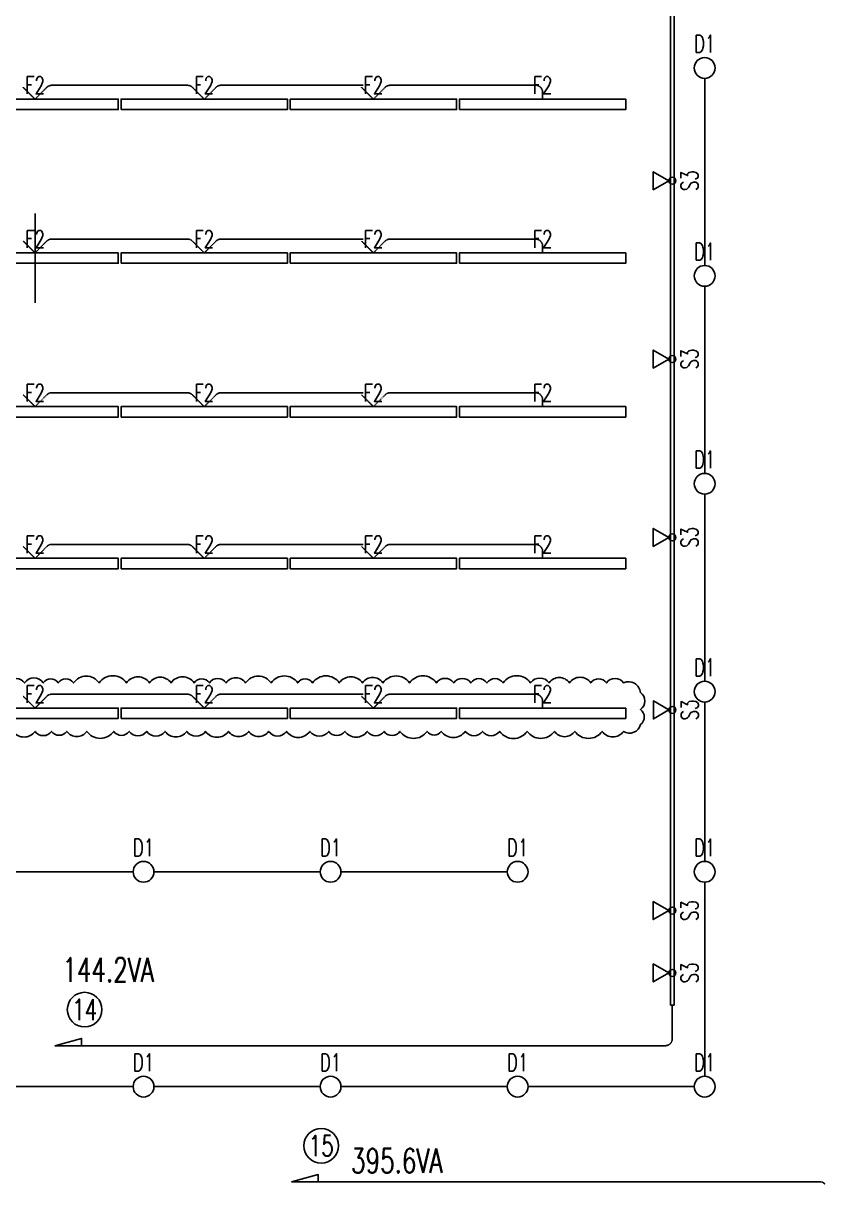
# Model space of a CAD drawing. Header units: millimetres. Extents: x 3999 to 176614, y 1464 to 57550.
# Drawn here: x 145567 to 157138, y 18749 to 35497 of the extents above; entities that cross this region are included whole.
import ezdxf
from ezdxf.enums import TextEntityAlignment as Align

# ---------------------------------------------------------------- set-up
doc = ezdxf.new("R2010")
doc.units = ezdxf.units.MM
doc.header["$LTSCALE"] = 0.2
doc.set_wipeout_variables(frame=1)
doc.linetypes.add('CENTER', pattern=[50.8, 31.75, -6.35, 6.35, -6.35])
for name, color, linetype in [('1_シンボル', 2, 'Continuous'), ('1_回路番号', 4, 'Continuous'), ('1_配線_1', 1, 'Continuous'), ('1_配線_4', 1, 'CENTER')]:
    doc.layers.add(name, color=color, linetype=linetype)
doc.layers.add('1_追加変更', color=10, linetype='Continuous', plot=False)
doc.layers.add('kakure', color=170, linetype='Continuous', plot=False)
doc.styles.get("Standard").update_dxf_attribs({"font": 'simplex.shx', "width": 0.8, "bigfont": 'extfont2.shx'})

# ---------------------------------------------------------------- blocks, each defined once
blk = doc.blocks.new('L-DL')
at = {"color": 0, "linetype": 'ByBlock'}
blk.add_circle((0, 0), 150, dxfattribs=at)
blk = doc.blocks.new('D1')
at = {"layer": '1_シンボル', "linetype": 'Continuous', "lineweight": -3, "transparency": 33554687}
blk.add_blockref('L-DL', (0, 0), dxfattribs=at)
at = {"layer": 'kakure', "width": 0.7}
blk.add_text('D1', height=250, dxfattribs=at).set_placement((0, 350), align=Align.MIDDLE)
blk = doc.blocks.new('L-40WX1B')
at = {"color": 0, "linetype": 'ByBlock'}
blk.add_lwpolyline([(-600, -75), (600, -75), (600, 75), (-600, 75)], close=True, dxfattribs=at)
blk = doc.blocks.new('F2')
at = {"layer": '1_シンボル', "lineweight": -3, "xscale": 2}
blk.add_blockref('L-40WX1B', (0, 0), dxfattribs=at)
at = {"layer": 'kakure', "width": 0.7}
blk.add_text('F2', height=250, dxfattribs=at).set_placement((0, 275), align=Align.MIDDLE)
blk = doc.blocks.new('L-ｽﾎﾟｯﾄﾗｲﾄ')
at = {"color": 0, "linetype": 'ByBlock'}
blk.add_lwpolyline([(100, 0), (325, -130), (325, 130)], close=True, dxfattribs=at)
blk.add_circle((50, 0), 50, dxfattribs=at)
blk = doc.blocks.new('S3')
at = {"layer": '1_シンボル', "lineweight": -3, "rotation": 90}
blk.add_blockref('L-ｽﾎﾟｯﾄﾗｲﾄ', (0, -50), dxfattribs=at)
at = {"layer": 'kakure', "width": 0.7}
blk.add_text('S3', height=250, dxfattribs=at).set_placement((0, -250), align=Align.MIDDLE)

msp = doc.modelspace()

# ---------------------------------------------------------------- linework, layer by layer
at = {"layer": '1_シンボル', "color": 7}
msp.add_lwpolyline([(154912, 36328), (154962, 36328), (154962, 21328), (154912, 21328)], close=True, dxfattribs=at)
at = {"layer": '1_追加変更'}
msp.add_line((145738, 31462), (145738, 32753), dxfattribs=at)
msp.add_lwpolyline([(145421, 25278, 0.520567), (145738, 25278, 0.520567), (145976, 25278, 0.520567), (146196, 25278, 0.520567), (146485, 25278, 0.520567), (146873, 25278, 0.520567), (147097, 25278, 0.520567), (147350, 25278, 0.520567), (147614, 25278, 0.520567), (147927, 25278, 0.520567), (148199, 25278, 0.520567), (148529, 25278, 0.520567), (148822, 25278, 0.520567), (149110, 25278, 0.520567), (149368, 25278, 0.520567), (149706, 25278, 0.520567), (149977, 25278, 0.520567), (150210, 25278, 0.520567), (150534, 25278, 0.520567), (150776, 25278, 0.520567), (151006, 25278, 0.520567), (151397, 25278, 0.520567), (151602, 25278, 0.520567), (151949, 25278, 0.520567), (152196, 25278, 0.520567), (152445, 25278, 0.520567), (152841, 25278, 0.520567), (153234, 25278, 0.520567), (153530, 25278, 0.520567), (153924, 25278, 0.520567), (154233, 25278, 0.520567), (154477, 25377, 0.520567), (154477, 25591, 0.520567), (154477, 25838, 0.520567), (154234, 25978, 0.520567), (153987, 25978, 0.520567), (153760, 25978, 0.520567), (153452, 25978, 0.520567), (153158, 25978, 0.520567), (152891, 25978, 0.520567), (152494, 25978, 0.520567), (152260, 25978, 0.520567), (152028, 25978, 0.520567), (151781, 25978, 0.520567), (151532, 25978, 0.520567), (151144, 25978, 0.520567), (150759, 25978, 0.520567), (150464, 25978, 0.520567), (150130, 25978, 0.520567), (149744, 25978, 0.520567), (149529, 25978, 0.520567), (149146, 25978, 0.520567), (148778, 25978, 0.520567), (148495, 25978, 0.520567), (148254, 25978, 0.520567), (148034, 25978, 0.520567), (147701, 25978, 0.520567), (147390, 25978, 0.520567), (147059, 25978, 0.520567), (146663, 25978, 0.520567), (146293, 25978, 0.520567), (146073, 25978, 0.520567), (145856, 25978, 0.520567), (145587, 25978, 0.520567), (145354, 25978, 0.520567)], format="xyb", dxfattribs=at)
at = {"layer": '1_配線_1'}
for points in [[(146024, 20742), (146410, 20846), (146410, 20742)], [(149439, 18778), (149825, 18882), (149825, 18778)]]:
    msp.add_lwpolyline(points, dxfattribs=at)
at = {"layer": '1_配線_4'}
for p, q in [((155404, 34701), (155404, 32001)), ((145738, 34401), (145567, 34572)), ((145738, 34401), (145909, 34572)), ((147938, 34601), (145979, 34601)), ((148180, 34401), (148009, 34572)), ((148180, 34401), (148351, 34572)), ((150474, 34601), (148421, 34601)), ((150622, 34401), (150451, 34572)), ((150622, 34401), (150793, 34572)), ((152964, 34601), (150863, 34601)), ((153064, 34401), (153064, 34501)), ((145738, 32182), (145567, 32353)), ((145738, 32182), (145909, 32353)), ((147938, 32382), (145979, 32382)), ((148180, 32182), (148009, 32353)), ((148180, 32182), (148351, 32353)), ((150474, 32382), (148421, 32382)), ((150622, 32182), (150451, 32353)), ((150622, 32182), (150793, 32353)), ((152964, 32382), (150863, 32382)), ((153064, 32182), (153064, 32282)), ((155404, 31701), (155404, 29001)), ((147938, 30164), (145979, 30164)), ((150474, 30164), (148421, 30164)), ((152964, 30164), (150863, 30164)), ((145738, 29964), (145567, 30135)), ((145738, 29964), (145909, 30135)), ((148180, 29964), (148009, 30135)), ((148180, 29964), (148351, 30135)), ((150622, 29964), (150451, 30135)), ((150622, 29964), (150793, 30135)), ((153064, 29964), (153064, 30064)), ((155404, 28701), (155404, 26001)), ((147938, 27975), (145979, 27975)), ((150474, 27975), (148421, 27975)), ((152964, 27975), (150863, 27975)), ((145738, 27775), (145567, 27946)), ((145738, 27775), (145909, 27946)), ((148180, 27775), (148009, 27946)), ((148180, 27775), (148351, 27946)), ((150622, 27775), (150451, 27946)), ((150622, 27775), (150793, 27946)), ((153064, 27775), (153064, 27875)), ((147938, 25814), (145979, 25814)), ((150474, 25814), (148421, 25814)), ((152964, 25814), (150863, 25814)), ((145738, 25614), (145567, 25784)), ((145738, 25614), (145909, 25784)), ((148180, 25614), (148009, 25784)), ((148180, 25614), (148351, 25784)), ((150622, 25614), (150451, 25784)), ((150622, 25614), (150793, 25784)), ((153064, 25614), (153064, 25714)), ((155404, 25701), (155404, 23401)), ((144754, 23251), (147154, 23251)), ((147454, 23251), (149854, 23251)), ((150154, 23251), (152554, 23251)), ((155404, 23101), (155404, 20301)), ((154937, 21328), (154937, 20842)), ((146024, 20742), (154837, 20742)), ((147154, 20151), (144754, 20151)), ((149854, 20151), (147454, 20151)), ((152554, 20151), (150154, 20151)), ((155254, 20151), (152854, 20151)), ((157067, 18778), (149439, 18778))]:
    msp.add_line(p, q, dxfattribs=at)
for centre, start, end in [((145979, 34501), 90, 135), ((147938, 34501), 45, 90), ((148421, 34501), 90, 135), ((150863, 34501), 90, 135), ((152964, 34501), 0, 90), ((145979, 32282), 90, 135), ((147938, 32282), 45, 90), ((148421, 32282), 90, 135), ((150863, 32282), 90, 135), ((152964, 32282), 0, 90), ((145979, 30064), 90, 135), ((147938, 30064), 45, 90), ((148421, 30064), 90, 135), ((150863, 30064), 90, 135), ((152964, 30064), 0, 90), ((145979, 27875), 90, 135), ((147938, 27875), 45, 90), ((148421, 27875), 90, 135), ((150863, 27875), 90, 135), ((152964, 27875), 0, 90), ((145979, 25714), 90, 135), ((147938, 25714), 45, 90), ((148421, 25714), 90, 135), ((150863, 25714), 90, 135), ((152964, 25714), 0, 90), ((154837, 20842), 270, 0), ((157067, 18678), 45, 90)]:
    msp.add_arc(centre, 100, start, end, dxfattribs=at)

# ---------------------------------------------------------------- block references
at = {"layer": '1_シンボル'}
for name, p in [('D1', (155404, 34851)), ('F2', (145738, 34326)), ('F2', (148180, 34326)), ('F2', (150622, 34326)), ('F2', (153064, 34326)), ('F2', (145738, 32107)), ('F2', (148180, 32107)), ('F2', (150622, 32107)), ('F2', (153064, 32107)), ('D1', (155404, 31851)), ('F2', (145738, 29889)), ('F2', (148180, 29889)), ('F2', (150622, 29889)), ('F2', (153064, 29889)), ('D1', (155404, 28851)), ('F2', (145738, 27700)), ('F2', (148180, 27700)), ('F2', (150622, 27700)), ('F2', (153064, 27700)), ('D1', (155404, 25851)), ('F2', (145738, 25539)), ('F2', (148180, 25539)), ('F2', (150622, 25539)), ('F2', (153064, 25539)), ('D1', (147304, 23251)), ('D1', (150004, 23251)), ('D1', (152704, 23251)), ('D1', (155404, 23251)), ('D1', (147304, 20151)), ('D1', (150004, 20151)), ('D1', (152704, 20151)), ('D1', (155404, 20151))]:
    msp.add_blockref(name, p, dxfattribs=at)
at = {"layer": '1_シンボル', "rotation": 90}
for p in [(154937, 33224), (154937, 30650), (154937, 28077), (154938, 25587), (154937, 22692), (154937, 21792)]:
    msp.add_blockref('S3', p, dxfattribs=at)

# ---------------------------------------------------------------- texts
at = {"layer": 'kakure', "color": 210, "lineweight": -3, "width": 0.7}
for s, p in [('144.2VA', (146132, 21662)), ('395.6VA', (150299, 18906))]:
    msp.add_text(s, height=350, dxfattribs=at).set_placement(p)

# ---------------------------------------------------------------- wipeouts: each hides what was drawn before it
for points in [[(146454, 21554), (146452, 21554), (146450, 21553), (146448, 21553), (146446, 21553), (146444, 21553), (146443, 21553), (146441, 21553), (146439, 21553), (146437, 21553), (146435, 21553), (146433, 21553), (146432, 21553), (146430, 21552), (146428, 21552), (146426, 21552), (146424, 21552), (146422, 21552), (146421, 21552), (146419, 21551), (146417, 21551), (146415, 21551), (146413, 21551), (146412, 21550), (146410, 21550), (146408, 21550), (146406, 21549), (146404, 21549), (146403, 21549), (146401, 21549), (146399, 21548), (146397, 21548), (146395, 21547), (146394, 21547), (146392, 21547), (146390, 21546), (146388, 21546), (146386, 21545), (146385, 21545), (146383, 21545), (146381, 21544), (146379, 21544), (146378, 21543), (146376, 21543), (146374, 21542), (146372, 21542), (146370, 21541), (146369, 21541), (146367, 21540), (146365, 21540), (146363, 21539), (146362, 21538), (146360, 21538), (146358, 21537), (146357, 21537), (146355, 21536), (146353, 21535), (146351, 21535), (146350, 21534), (146348, 21533), (146346, 21533), (146345, 21532), (146343, 21531), (146341, 21531), (146339, 21530), (146338, 21529), (146336, 21528), (146334, 21528), (146333, 21527), (146331, 21526), (146329, 21525), (146328, 21525), (146326, 21524), (146325, 21523), (146323, 21522), (146321, 21521), (146320, 21520), (146318, 21520), (146316, 21519), (146315, 21518), (146313, 21517), (146312, 21516), (146310, 21515), (146308, 21514), (146307, 21513), (146305, 21512), (146304, 21511), (146302, 21511), (146301, 21510), (146299, 21509), (146297, 21508), (146296, 21507), (146294, 21506), (146293, 21505), (146291, 21504), (146290, 21503), (146288, 21502), (146287, 21500), (146285, 21499), (146284, 21498), (146282, 21497), (146281, 21496), (146279, 21495), (146278, 21494), (146276, 21493), (146275, 21492), (146274, 21491), (146272, 21489), (146271, 21488), (146269, 21487), (146268, 21486), (146266, 21485), (146265, 21484), (146264, 21482), (146262, 21481), (146261, 21480), (146260, 21479), (146258, 21478), (146257, 21476), (146255, 21475), (146254, 21474), (146253, 21473), (146252, 21471), (146250, 21470), (146249, 21469), (146248, 21467), (146246, 21466), (146245, 21465), (146244, 21464), (146242, 21462), (146241, 21461), (146240, 21460), (146239, 21458), (146238, 21457), (146236, 21455), (146235, 21454), (146234, 21453), (146233, 21451), (146232, 21450), (146230, 21448), (146229, 21447), (146228, 21446), (146227, 21444), (146226, 21443), (146225, 21441), (146223, 21440), (146222, 21438), (146221, 21437), (146220, 21436), (146219, 21434), (146218, 21433), (146217, 21431), (146216, 21430), (146215, 21428), (146214, 21427), (146213, 21425), (146212, 21424), (146211, 21422), (146210, 21420), (146209, 21419), (146208, 21417), (146207, 21416), (146206, 21414), (146205, 21413), (146204, 21411), (146203, 21410), (146202, 21408), (146201, 21406), (146200, 21405), (146199, 21403), (146198, 21402), (146198, 21400), (146197, 21398), (146196, 21397), (146195, 21395), (146194, 21393), (146193, 21392), (146193, 21390), (146192, 21389), (146191, 21387), (146190, 21385), (146189, 21384), (146189, 21382), (146188, 21380), (146187, 21379), (146186, 21377), (146186, 21375), (146185, 21373), (146184, 21372), (146184, 21370), (146183, 21368), (146182, 21367), (146182, 21365), (146181, 21363), (146180, 21362), (146180, 21360), (146179, 21358), (146179, 21356), (146178, 21355), (146177, 21353), (146177, 21351), (146176, 21349), (146176, 21348), (146175, 21346), (146175, 21344), (146174, 21342), (146174, 21341), (146173, 21339), (146173, 21337), (146172, 21335), (146172, 21334), (146171, 21332), (146171, 21330), (146170, 21328), (146170, 21326), (146170, 21325), (146169, 21323), (146169, 21321), (146169, 21319), (146168, 21317), (146168, 21316), (146167, 21314), (146167, 21312), (146167, 21310), (146167, 21308), (146166, 21307), (146166, 21305), (146166, 21303), (146165, 21301), (146165, 21299), (146165, 21298), (146165, 21296), (146165, 21294), (146164, 21292), (146164, 21290), (146164, 21288), (146164, 21287), (146164, 21285), (146164, 21283), (146163, 21281), (146163, 21279), (146163, 21277), (146163, 21276), (146163, 21274), (146163, 21272), (146163, 21270), (146163, 21268), (146163, 21266), (146163, 21265), (146163, 21263), (146163, 21261), (146163, 21259), (146163, 21257), (146163, 21255), (146163, 21254), (146163, 21252), (146163, 21250), (146163, 21248), (146163, 21246), (146163, 21244), (146163, 21243), (146164, 21241), (146164, 21239), (146164, 21237), (146164, 21235), (146164, 21233), (146164, 21232), (146165, 21230), (146165, 21228), (146165, 21226), (146165, 21224), (146165, 21223), (146166, 21221), (146166, 21219), (146166, 21217), (146167, 21215), (146167, 21214), (146167, 21212), (146167, 21210), (146168, 21208), (146168, 21206), (146169, 21205), (146169, 21203), (146169, 21201), (146170, 21199), (146170, 21197), (146170, 21196), (146171, 21194), (146171, 21192), (146172, 21190), (146172, 21188), (146173, 21187), (146173, 21185), (146174, 21183), (146174, 21181), (146175, 21180), (146175, 21178), (146176, 21176), (146176, 21174), (146177, 21173), (146177, 21171), (146178, 21169), (146179, 21167), (146179, 21166), (146180, 21164), (146180, 21162), (146181, 21160), (146182, 21159), (146182, 21157), (146183, 21155), (146184, 21154), (146184, 21152), (146185, 21150), (146186, 21149), (146186, 21147), (146187, 21145), (146188, 21144), (146189, 21142), (146189, 21140), (146190, 21139), (146191, 21137), (146192, 21135), (146193, 21134), (146193, 21132), (146194, 21130), (146195, 21129), (146196, 21127), (146197, 21125), (146198, 21124), (146198, 21122), (146199, 21121), (146200, 21119), (146201, 21117), (146202, 21116), (146203, 21114), (146204, 21113), (146205, 21111), (146206, 21109), (146207, 21108), (146208, 21106), (146209, 21105), (146210, 21103), (146211, 21102), (146212, 21100), (146213, 21099), (146214, 21097), (146215, 21096), (146216, 21094), (146217, 21093), (146218, 21091), (146219, 21090), (146220, 21088), (146221, 21087), (146222, 21085), (146223, 21084), (146225, 21082), (146226, 21081), (146227, 21079), (146228, 21078), (146229, 21077), (146230, 21075), (146232, 21074), (146233, 21072), (146234, 21071), (146235, 21070), (146236, 21068), (146238, 21067), (146239, 21066), (146240, 21064), (146241, 21063), (146242, 21062), (146244, 21060), (146245, 21059), (146246, 21058), (146248, 21056), (146249, 21055), (146250, 21054), (146252, 21052), (146253, 21051), (146254, 21050), (146255, 21049), (146257, 21047), (146258, 21046), (146260, 21045), (146261, 21044), (146262, 21042), (146264, 21041), (146265, 21040), (146266, 21039), (146268, 21038), (146269, 21037), (146271, 21035), (146272, 21034), (146274, 21033), (146275, 21032), (146276, 21031), (146278, 21030), (146279, 21029), (146281, 21028), (146282, 21026), (146284, 21025), (146285, 21024), (146287, 21023), (146288, 21022), (146290, 21021), (146291, 21020), (146293, 21019), (146294, 21018), (146296, 21017), (146297, 21016), (146299, 21015), (146301, 21014), (146302, 21013), (146304, 21012), (146305, 21011), (146307, 21010), (146308, 21009), (146310, 21009), (146312, 21008), (146313, 21007), (146315, 21006), (146316, 21005), (146318, 21004), (146320, 21003), (146321, 21002), (146323, 21002), (146325, 21001), (146326, 21000), (146328, 20999), (146329, 20998), (146331, 20998), (146333, 20997), (146334, 20996), (146336, 20995), (146338, 20995), (146339, 20994), (146341, 20993), (146343, 20992), (146345, 20992), (146346, 20991), (146348, 20990), (146350, 20990), (146351, 20989), (146353, 20988), (146355, 20988), (146357, 20987), (146358, 20987), (146360, 20986), (146362, 20985), (146363, 20985), (146365, 20984), (146367, 20984), (146369, 20983), (146370, 20983), (146372, 20982), (146374, 20982), (146376, 20981), (146378, 20981), (146379, 20980), (146381, 20980), (146383, 20979), (146385, 20979), (146386, 20978), (146388, 20978), (146390, 20977), (146392, 20977), (146394, 20977), (146395, 20976), (146397, 20976), (146399, 20976), (146401, 20975), (146403, 20975), (146404, 20975), (146406, 20974), (146408, 20974), (146410, 20974), (146412, 20973), (146413, 20973), (146415, 20973), (146417, 20973), (146419, 20972), (146421, 20972), (146422, 20972), (146424, 20972), (146426, 20972), (146428, 20971), (146430, 20971), (146432, 20971), (146433, 20971), (146435, 20971), (146437, 20971), (146439, 20971), (146441, 20971), (146443, 20970), (146444, 20970), (146446, 20970), (146448, 20970), (146450, 20970), (146452, 20970), (146454, 20970), (146455, 20970), (146457, 20970), (146459, 20970), (146461, 20970), (146463, 20970), (146465, 20970), (146466, 20970), (146468, 20971), (146470, 20971), (146472, 20971), (146474, 20971), (146476, 20971), (146477, 20971), (146479, 20971), (146481, 20971), (146483, 20972), (146485, 20972), (146486, 20972), (146488, 20972), (146490, 20972), (146492, 20973), (146494, 20973), (146496, 20973), (146497, 20973), (146499, 20974), (146501, 20974), (146503, 20974), (146505, 20975), (146506, 20975), (146508, 20975), (146510, 20976), (146512, 20976), (146514, 20976), (146515, 20977), (146517, 20977), (146519, 20977), (146521, 20978), (146523, 20978), (146524, 20979), (146526, 20979), (146528, 20980), (146530, 20980), (146531, 20981), (146533, 20981), (146535, 20982), (146537, 20982), (146538, 20983), (146540, 20983), (146542, 20984), (146544, 20984), (146545, 20985), (146547, 20985), (146549, 20986), (146551, 20987), (146552, 20987), (146554, 20988), (146556, 20988), (146558, 20989), (146559, 20990), (146561, 20990), (146563, 20991), (146564, 20992), (146566, 20992), (146568, 20993), (146569, 20994), (146571, 20995), (146573, 20995), (146575, 20996), (146576, 20997), (146578, 20998), (146580, 20998), (146581, 20999), (146583, 21000), (146584, 21001), (146586, 21002), (146588, 21002), (146589, 21003), (146591, 21004), (146593, 21005), (146594, 21006), (146596, 21007), (146597, 21008), (146599, 21009), (146601, 21009), (146602, 21010), (146604, 21011), (146605, 21012), (146607, 21013), (146608, 21014), (146610, 21015), (146612, 21016), (146613, 21017), (146615, 21018), (146616, 21019), (146618, 21020), (146619, 21021), (146621, 21022), (146622, 21023), (146624, 21024), (146625, 21025), (146627, 21026), (146628, 21028), (146630, 21029), (146631, 21030), (146633, 21031), (146634, 21032), (146635, 21033), (146637, 21034), (146638, 21035), (146640, 21037), (146641, 21038), (146643, 21039), (146644, 21040), (146645, 21041), (146647, 21042), (146648, 21044), (146649, 21045), (146651, 21046), (146652, 21047), (146653, 21049), (146655, 21050), (146656, 21051), (146657, 21052), (146659, 21054), (146660, 21055), (146661, 21056), (146663, 21058), (146664, 21059), (146665, 21060), (146666, 21062), (146668, 21063), (146669, 21064), (146670, 21066), (146671, 21067), (146673, 21068), (146674, 21070), (146675, 21071), (146676, 21072), (146677, 21074), (146679, 21075), (146680, 21077), (146681, 21078), (146682, 21079), (146683, 21081), (146684, 21082), (146686, 21084), (146687, 21085), (146688, 21087), (146689, 21088), (146690, 21090), (146691, 21091), (146692, 21093), (146693, 21094), (146694, 21096), (146695, 21097), (146696, 21099), (146697, 21100), (146698, 21102), (146699, 21103), (146700, 21105), (146701, 21106), (146702, 21108), (146703, 21109), (146704, 21111), (146705, 21113), (146706, 21114), (146707, 21116), (146708, 21117), (146709, 21119), (146710, 21121), (146711, 21122), (146711, 21124), (146712, 21125), (146713, 21127), (146714, 21129), (146715, 21130), (146716, 21132), (146716, 21134), (146717, 21135), (146718, 21137), (146719, 21139), (146720, 21140), (146720, 21142), (146721, 21144), (146722, 21145), (146723, 21147), (146723, 21149), (146724, 21150), (146725, 21152), (146725, 21154), (146726, 21155), (146727, 21157), (146727, 21159), (146728, 21160), (146729, 21162), (146729, 21164), (146730, 21166), (146730, 21167), (146731, 21169), (146732, 21171), (146732, 21173), (146733, 21174), (146733, 21176), (146734, 21178), (146734, 21180), (146735, 21181), (146735, 21183), (146736, 21185), (146736, 21187), (146737, 21188), (146737, 21190), (146738, 21192), (146738, 21194), (146739, 21196), (146739, 21197), (146739, 21199), (146740, 21201), (146740, 21203), (146740, 21205), (146741, 21206), (146741, 21208), (146741, 21210), (146742, 21212), (146742, 21214), (146742, 21215), (146743, 21217), (146743, 21219), (146743, 21221), (146743, 21223), (146744, 21224), (146744, 21226), (146744, 21228), (146744, 21230), (146745, 21232), (146745, 21233), (146745, 21235), (146745, 21237), (146745, 21239), (146745, 21241), (146746, 21243), (146746, 21244), (146746, 21246), (146746, 21248), (146746, 21250), (146746, 21252), (146746, 21254), (146746, 21255), (146746, 21257), (146746, 21259), (146746, 21261), (146746, 21263), (146746, 21265), (146746, 21266), (146746, 21268), (146746, 21270), (146746, 21272), (146746, 21274), (146746, 21276), (146746, 21277), (146746, 21279), (146746, 21281), (146745, 21283), (146745, 21285), (146745, 21287), (146745, 21288), (146745, 21290), (146745, 21292), (146744, 21294), (146744, 21296), (146744, 21298), (146744, 21299), (146743, 21301), (146743, 21303), (146743, 21305), (146743, 21307), (146742, 21308), (146742, 21310), (146742, 21312), (146741, 21314), (146741, 21316), (146741, 21317), (146740, 21319), (146740, 21321), (146740, 21323), (146739, 21325), (146739, 21326), (146739, 21328), (146738, 21330), (146738, 21332), (146737, 21334), (146737, 21335), (146736, 21337), (146736, 21339), (146735, 21341), (146735, 21342), (146734, 21344), (146734, 21346), (146733, 21348), (146733, 21349), (146732, 21351), (146732, 21353), (146731, 21355), (146730, 21356), (146730, 21358), (146729, 21360), (146729, 21362), (146728, 21363), (146727, 21365), (146727, 21367), (146726, 21368), (146725, 21370), (146725, 21372), (146724, 21373), (146723, 21375), (146723, 21377), (146722, 21379), (146721, 21380), (146720, 21382), (146720, 21384), (146719, 21385), (146718, 21387), (146717, 21389), (146716, 21390), (146716, 21392), (146715, 21393), (146714, 21395), (146713, 21397), (146712, 21398), (146711, 21400), (146711, 21402), (146710, 21403), (146709, 21405), (146708, 21406), (146707, 21408), (146706, 21410), (146705, 21411), (146704, 21413), (146703, 21414), (146702, 21416), (146701, 21417), (146700, 21419), (146699, 21420), (146698, 21422), (146697, 21424), (146696, 21425), (146695, 21427), (146694, 21428), (146693, 21430), (146692, 21431), (146691, 21433), (146690, 21434), (146689, 21436), (146688, 21437), (146687, 21438), (146686, 21440), (146684, 21441), (146683, 21443), (146682, 21444), (146681, 21446), (146680, 21447), (146679, 21448), (146677, 21450), (146676, 21451), (146675, 21453), (146674, 21454), (146673, 21455), (146671, 21457), (146670, 21458), (146669, 21460), (146668, 21461), (146666, 21462), (146665, 21464), (146664, 21465), (146663, 21466), (146661, 21467), (146660, 21469), (146659, 21470), (146657, 21471), (146656, 21473), (146655, 21474), (146653, 21475), (146652, 21476), (146651, 21478), (146649, 21479), (146648, 21480), (146647, 21481), (146645, 21482), (146644, 21484), (146643, 21485), (146641, 21486), (146640, 21487), (146638, 21488), (146637, 21489), (146635, 21491), (146634, 21492), (146633, 21493), (146631, 21494), (146630, 21495), (146628, 21496), (146627, 21497), (146625, 21498), (146624, 21499), (146622, 21500), (146621, 21502), (146619, 21503), (146618, 21504), (146616, 21505), (146615, 21506), (146613, 21507), (146612, 21508), (146610, 21509), (146608, 21510), (146607, 21511), (146605, 21511), (146604, 21512), (146602, 21513), (146601, 21514), (146599, 21515), (146597, 21516), (146596, 21517), (146594, 21518), (146593, 21519), (146591, 21520), (146589, 21520), (146588, 21521), (146586, 21522), (146584, 21523), (146583, 21524), (146581, 21525), (146580, 21525), (146578, 21526), (146576, 21527), (146575, 21528), (146573, 21528), (146571, 21529), (146569, 21530), (146568, 21531), (146566, 21531), (146564, 21532), (146563, 21533), (146561, 21533), (146559, 21534), (146558, 21535), (146556, 21535), (146554, 21536), (146552, 21537), (146551, 21537), (146549, 21538), (146547, 21538), (146545, 21539), (146544, 21540), (146542, 21540), (146540, 21541), (146538, 21541), (146537, 21542), (146535, 21542), (146533, 21543), (146531, 21543), (146530, 21544), (146528, 21544), (146526, 21545), (146524, 21545), (146523, 21545), (146521, 21546), (146519, 21546), (146517, 21547), (146515, 21547), (146514, 21547), (146512, 21548), (146510, 21548), (146508, 21549), (146506, 21549), (146505, 21549), (146503, 21549), (146501, 21550), (146499, 21550), (146497, 21550), (146496, 21551), (146494, 21551), (146492, 21551), (146490, 21551), (146488, 21552), (146486, 21552), (146485, 21552), (146483, 21552), (146481, 21552), (146479, 21552), (146477, 21553), (146476, 21553), (146474, 21553), (146472, 21553), (146470, 21553), (146468, 21553), (146466, 21553), (146465, 21553), (146463, 21553), (146461, 21553), (146459, 21553), (146457, 21554), (146455, 21554)], [(149869, 19590), (149867, 19590), (149865, 19590), (149863, 19590), (149861, 19590), (149859, 19590), (149858, 19589), (149856, 19589), (149854, 19589), (149852, 19589), (149850, 19589), (149848, 19589), (149847, 19589), (149845, 19589), (149843, 19588), (149841, 19588), (149839, 19588), (149837, 19588), (149836, 19588), (149834, 19588), (149832, 19587), (149830, 19587), (149828, 19587), (149827, 19587), (149825, 19586), (149823, 19586), (149821, 19586), (149819, 19585), (149817, 19585), (149816, 19585), (149814, 19584), (149812, 19584), (149810, 19584), (149809, 19583), (149807, 19583), (149805, 19582), (149803, 19582), (149801, 19582), (149800, 19581), (149798, 19581), (149796, 19580), (149794, 19580), (149792, 19579), (149791, 19579), (149789, 19578), (149787, 19578), (149785, 19577), (149784, 19577), (149782, 19576), (149780, 19576), (149778, 19575), (149777, 19575), (149775, 19574), (149773, 19573), (149772, 19573), (149770, 19572), (149768, 19572), (149766, 19571), (149765, 19570), (149763, 19570), (149761, 19569), (149760, 19568), (149758, 19568), (149756, 19567), (149754, 19566), (149753, 19565), (149751, 19565), (149749, 19564), (149748, 19563), (149746, 19562), (149744, 19562), (149743, 19561), (149741, 19560), (149739, 19559), (149738, 19558), (149736, 19557), (149735, 19557), (149733, 19556), (149731, 19555), (149730, 19554), (149728, 19553), (149727, 19552), (149725, 19551), (149723, 19550), (149722, 19550), (149720, 19549), (149719, 19548), (149717, 19547), (149715, 19546), (149714, 19545), (149712, 19544), (149711, 19543), (149709, 19542), (149708, 19541), (149706, 19540), (149705, 19539), (149703, 19538), (149702, 19537), (149700, 19536), (149699, 19535), (149697, 19533), (149696, 19532), (149694, 19531), (149693, 19530), (149691, 19529), (149690, 19528), (149689, 19527), (149687, 19526), (149686, 19525), (149684, 19523), (149683, 19522), (149681, 19521), (149680, 19520), (149679, 19519), (149677, 19517), (149676, 19516), (149675, 19515), (149673, 19514), (149672, 19513), (149670, 19511), (149669, 19510), (149668, 19509), (149666, 19507), (149665, 19506), (149664, 19505), (149663, 19504), (149661, 19502), (149660, 19501), (149659, 19500), (149657, 19498), (149656, 19497), (149655, 19496), (149654, 19494), (149652, 19493), (149651, 19492), (149650, 19490), (149649, 19489), (149648, 19487), (149646, 19486), (149645, 19485), (149644, 19483), (149643, 19482), (149642, 19480), (149641, 19479), (149640, 19478), (149638, 19476), (149637, 19475), (149636, 19473), (149635, 19472), (149634, 19470), (149633, 19469), (149632, 19467), (149631, 19466), (149630, 19464), (149629, 19463), (149628, 19461), (149627, 19460), (149626, 19458), (149625, 19457), (149624, 19455), (149623, 19454), (149622, 19452), (149621, 19450), (149620, 19449), (149619, 19447), (149618, 19446), (149617, 19444), (149616, 19443), (149615, 19441), (149614, 19439), (149613, 19438), (149613, 19436), (149612, 19435), (149611, 19433), (149610, 19431), (149609, 19430), (149608, 19428), (149608, 19426), (149607, 19425), (149606, 19423), (149605, 19421), (149604, 19420), (149604, 19418), (149603, 19416), (149602, 19415), (149601, 19413), (149601, 19411), (149600, 19410), (149599, 19408), (149599, 19406), (149598, 19405), (149597, 19403), (149597, 19401), (149596, 19399), (149595, 19398), (149595, 19396), (149594, 19394), (149594, 19393), (149593, 19391), (149592, 19389), (149592, 19387), (149591, 19386), (149591, 19384), (149590, 19382), (149590, 19380), (149589, 19379), (149589, 19377), (149588, 19375), (149588, 19373), (149587, 19371), (149587, 19370), (149586, 19368), (149586, 19366), (149585, 19364), (149585, 19363), (149585, 19361), (149584, 19359), (149584, 19357), (149583, 19355), (149583, 19354), (149583, 19352), (149582, 19350), (149582, 19348), (149582, 19346), (149582, 19345), (149581, 19343), (149581, 19341), (149581, 19339), (149580, 19337), (149580, 19335), (149580, 19334), (149580, 19332), (149580, 19330), (149579, 19328), (149579, 19326), (149579, 19325), (149579, 19323), (149579, 19321), (149579, 19319), (149578, 19317), (149578, 19315), (149578, 19314), (149578, 19312), (149578, 19310), (149578, 19308), (149578, 19306), (149578, 19304), (149578, 19303), (149578, 19301), (149578, 19299), (149578, 19297), (149578, 19295), (149578, 19293), (149578, 19292), (149578, 19290), (149578, 19288), (149578, 19286), (149578, 19284), (149578, 19282), (149578, 19281), (149578, 19279), (149579, 19277), (149579, 19275), (149579, 19273), (149579, 19271), (149579, 19270), (149579, 19268), (149580, 19266), (149580, 19264), (149580, 19262), (149580, 19261), (149580, 19259), (149581, 19257), (149581, 19255), (149581, 19253), (149582, 19252), (149582, 19250), (149582, 19248), (149582, 19246), (149583, 19244), (149583, 19242), (149583, 19241), (149584, 19239), (149584, 19237), (149585, 19235), (149585, 19234), (149585, 19232), (149586, 19230), (149586, 19228), (149587, 19226), (149587, 19225), (149588, 19223), (149588, 19221), (149589, 19219), (149589, 19218), (149590, 19216), (149590, 19214), (149591, 19212), (149591, 19211), (149592, 19209), (149592, 19207), (149593, 19205), (149594, 19204), (149594, 19202), (149595, 19200), (149595, 19198), (149596, 19197), (149597, 19195), (149597, 19193), (149598, 19192), (149599, 19190), (149599, 19188), (149600, 19186), (149601, 19185), (149601, 19183), (149602, 19181), (149603, 19180), (149604, 19178), (149604, 19176), (149605, 19175), (149606, 19173), (149607, 19171), (149608, 19170), (149608, 19168), (149609, 19166), (149610, 19165), (149611, 19163), (149612, 19162), (149613, 19160), (149613, 19158), (149614, 19157), (149615, 19155), (149616, 19154), (149617, 19152), (149618, 19150), (149619, 19149), (149620, 19147), (149621, 19146), (149622, 19144), (149623, 19143), (149624, 19141), (149625, 19139), (149626, 19138), (149627, 19136), (149628, 19135), (149629, 19133), (149630, 19132), (149631, 19130), (149632, 19129), (149633, 19127), (149634, 19126), (149635, 19124), (149636, 19123), (149637, 19121), (149638, 19120), (149640, 19119), (149641, 19117), (149642, 19116), (149643, 19114), (149644, 19113), (149645, 19111), (149646, 19110), (149648, 19109), (149649, 19107), (149650, 19106), (149651, 19104), (149652, 19103), (149654, 19102), (149655, 19100), (149656, 19099), (149657, 19098), (149659, 19096), (149660, 19095), (149661, 19094), (149663, 19092), (149664, 19091), (149665, 19090), (149666, 19089), (149668, 19087), (149669, 19086), (149670, 19085), (149672, 19084), (149673, 19082), (149675, 19081), (149676, 19080), (149677, 19079), (149679, 19077), (149680, 19076), (149681, 19075), (149683, 19074), (149684, 19073), (149686, 19072), (149687, 19070), (149689, 19069), (149690, 19068), (149691, 19067), (149693, 19066), (149694, 19065), (149696, 19064), (149697, 19063), (149699, 19062), (149700, 19060), (149702, 19059), (149703, 19058), (149705, 19057), (149706, 19056), (149708, 19055), (149709, 19054), (149711, 19053), (149712, 19052), (149714, 19051), (149715, 19050), (149717, 19049), (149719, 19048), (149720, 19047), (149722, 19047), (149723, 19046), (149725, 19045), (149727, 19044), (149728, 19043), (149730, 19042), (149731, 19041), (149733, 19040), (149735, 19039), (149736, 19039), (149738, 19038), (149739, 19037), (149741, 19036), (149743, 19035), (149744, 19035), (149746, 19034), (149748, 19033), (149749, 19032), (149751, 19031), (149753, 19031), (149754, 19030), (149756, 19029), (149758, 19029), (149760, 19028), (149761, 19027), (149763, 19027), (149765, 19026), (149766, 19025), (149768, 19025), (149770, 19024), (149772, 19023), (149773, 19023), (149775, 19022), (149777, 19022), (149778, 19021), (149780, 19020), (149782, 19020), (149784, 19019), (149785, 19019), (149787, 19018), (149789, 19018), (149791, 19017), (149792, 19017), (149794, 19016), (149796, 19016), (149798, 19015), (149800, 19015), (149801, 19014), (149803, 19014), (149805, 19014), (149807, 19013), (149809, 19013), (149810, 19012), (149812, 19012), (149814, 19012), (149816, 19011), (149817, 19011), (149819, 19011), (149821, 19010), (149823, 19010), (149825, 19010), (149827, 19010), (149828, 19009), (149830, 19009), (149832, 19009), (149834, 19009), (149836, 19008), (149837, 19008), (149839, 19008), (149841, 19008), (149843, 19008), (149845, 19007), (149847, 19007), (149848, 19007), (149850, 19007), (149852, 19007), (149854, 19007), (149856, 19007), (149858, 19007), (149859, 19007), (149861, 19006), (149863, 19006), (149865, 19006), (149867, 19006), (149869, 19006), (149870, 19006), (149872, 19006), (149874, 19006), (149876, 19006), (149878, 19006), (149880, 19007), (149881, 19007), (149883, 19007), (149885, 19007), (149887, 19007), (149889, 19007), (149891, 19007), (149892, 19007), (149894, 19007), (149896, 19008), (149898, 19008), (149900, 19008), (149901, 19008), (149903, 19008), (149905, 19009), (149907, 19009), (149909, 19009), (149911, 19009), (149912, 19010), (149914, 19010), (149916, 19010), (149918, 19010), (149920, 19011), (149921, 19011), (149923, 19011), (149925, 19012), (149927, 19012), (149929, 19012), (149930, 19013), (149932, 19013), (149934, 19014), (149936, 19014), (149938, 19014), (149939, 19015), (149941, 19015), (149943, 19016), (149945, 19016), (149946, 19017), (149948, 19017), (149950, 19018), (149952, 19018), (149953, 19019), (149955, 19019), (149957, 19020), (149959, 19020), (149960, 19021), (149962, 19022), (149964, 19022), (149966, 19023), (149967, 19023), (149969, 19024), (149971, 19025), (149973, 19025), (149974, 19026), (149976, 19027), (149978, 19027), (149979, 19028), (149981, 19029), (149983, 19029), (149984, 19030), (149986, 19031), (149988, 19031), (149989, 19032), (149991, 19033), (149993, 19034), (149994, 19035), (149996, 19035), (149998, 19036), (149999, 19037), (150001, 19038), (150003, 19039), (150004, 19039), (150006, 19040), (150008, 19041), (150009, 19042), (150011, 19043), (150012, 19044), (150014, 19045), (150016, 19046), (150017, 19047), (150019, 19047), (150020, 19048), (150022, 19049), (150023, 19050), (150025, 19051), (150027, 19052), (150028, 19053), (150030, 19054), (150031, 19055), (150033, 19056), (150034, 19057), (150036, 19058), (150037, 19059), (150039, 19060), (150040, 19062), (150042, 19063), (150043, 19064), (150045, 19065), (150046, 19066), (150047, 19067), (150049, 19068), (150050, 19069), (150052, 19070), (150053, 19072), (150055, 19073), (150056, 19074), (150057, 19075), (150059, 19076), (150060, 19077), (150062, 19079), (150063, 19080), (150064, 19081), (150066, 19082), (150067, 19084), (150068, 19085), (150070, 19086), (150071, 19087), (150072, 19089), (150074, 19090), (150075, 19091), (150076, 19092), (150078, 19094), (150079, 19095), (150080, 19096), (150081, 19098), (150083, 19099), (150084, 19100), (150085, 19102), (150086, 19103), (150088, 19104), (150089, 19106), (150090, 19107), (150091, 19109), (150092, 19110), (150094, 19111), (150095, 19113), (150096, 19114), (150097, 19116), (150098, 19117), (150099, 19119), (150100, 19120), (150102, 19121), (150103, 19123), (150104, 19124), (150105, 19126), (150106, 19127), (150107, 19129), (150108, 19130), (150109, 19132), (150110, 19133), (150111, 19135), (150112, 19136), (150113, 19138), (150114, 19139), (150115, 19141), (150116, 19143), (150117, 19144), (150118, 19146), (150119, 19147), (150120, 19149), (150121, 19150), (150122, 19152), (150123, 19154), (150124, 19155), (150125, 19157), (150125, 19158), (150126, 19160), (150127, 19162), (150128, 19163), (150129, 19165), (150130, 19166), (150131, 19168), (150131, 19170), (150132, 19171), (150133, 19173), (150134, 19175), (150135, 19176), (150135, 19178), (150136, 19180), (150137, 19181), (150137, 19183), (150138, 19185), (150139, 19186), (150140, 19188), (150140, 19190), (150141, 19192), (150142, 19193), (150142, 19195), (150143, 19197), (150144, 19198), (150144, 19200), (150145, 19202), (150145, 19204), (150146, 19205), (150147, 19207), (150147, 19209), (150148, 19211), (150148, 19212), (150149, 19214), (150149, 19216), (150150, 19218), (150150, 19219), (150151, 19221), (150151, 19223), (150152, 19225), (150152, 19226), (150153, 19228), (150153, 19230), (150153, 19232), (150154, 19234), (150154, 19235), (150155, 19237), (150155, 19239), (150155, 19241), (150156, 19242), (150156, 19244), (150156, 19246), (150157, 19248), (150157, 19250), (150157, 19252), (150158, 19253), (150158, 19255), (150158, 19257), (150158, 19259), (150159, 19261), (150159, 19262), (150159, 19264), (150159, 19266), (150160, 19268), (150160, 19270), (150160, 19271), (150160, 19273), (150160, 19275), (150160, 19277), (150160, 19279), (150161, 19281), (150161, 19282), (150161, 19284), (150161, 19286), (150161, 19288), (150161, 19290), (150161, 19292), (150161, 19293), (150161, 19295), (150161, 19297), (150161, 19299), (150161, 19301), (150161, 19303), (150161, 19304), (150161, 19306), (150161, 19308), (150161, 19310), (150161, 19312), (150161, 19314), (150161, 19315), (150160, 19317), (150160, 19319), (150160, 19321), (150160, 19323), (150160, 19325), (150160, 19326), (150160, 19328), (150159, 19330), (150159, 19332), (150159, 19334), (150159, 19335), (150158, 19337), (150158, 19339), (150158, 19341), (150158, 19343), (150157, 19345), (150157, 19346), (150157, 19348), (150156, 19350), (150156, 19352), (150156, 19354), (150155, 19355), (150155, 19357), (150155, 19359), (150154, 19361), (150154, 19363), (150153, 19364), (150153, 19366), (150153, 19368), (150152, 19370), (150152, 19371), (150151, 19373), (150151, 19375), (150150, 19377), (150150, 19379), (150149, 19380), (150149, 19382), (150148, 19384), (150148, 19386), (150147, 19387), (150147, 19389), (150146, 19391), (150145, 19393), (150145, 19394), (150144, 19396), (150144, 19398), (150143, 19399), (150142, 19401), (150142, 19403), (150141, 19405), (150140, 19406), (150140, 19408), (150139, 19410), (150138, 19411), (150137, 19413), (150137, 19415), (150136, 19416), (150135, 19418), (150135, 19420), (150134, 19421), (150133, 19423), (150132, 19425), (150131, 19426), (150131, 19428), (150130, 19430), (150129, 19431), (150128, 19433), (150127, 19435), (150126, 19436), (150125, 19438), (150125, 19439), (150124, 19441), (150123, 19443), (150122, 19444), (150121, 19446), (150120, 19447), (150119, 19449), (150118, 19450), (150117, 19452), (150116, 19454), (150115, 19455), (150114, 19457), (150113, 19458), (150112, 19460), (150111, 19461), (150110, 19463), (150109, 19464), (150108, 19466), (150107, 19467), (150106, 19469), (150105, 19470), (150104, 19472), (150103, 19473), (150102, 19475), (150100, 19476), (150099, 19478), (150098, 19479), (150097, 19480), (150096, 19482), (150095, 19483), (150094, 19485), (150092, 19486), (150091, 19487), (150090, 19489), (150089, 19490), (150088, 19492), (150086, 19493), (150085, 19494), (150084, 19496), (150083, 19497), (150081, 19498), (150080, 19500), (150079, 19501), (150078, 19502), (150076, 19504), (150075, 19505), (150074, 19506), (150072, 19507), (150071, 19509), (150070, 19510), (150068, 19511), (150067, 19513), (150066, 19514), (150064, 19515), (150063, 19516), (150062, 19517), (150060, 19519), (150059, 19520), (150057, 19521), (150056, 19522), (150055, 19523), (150053, 19525), (150052, 19526), (150050, 19527), (150049, 19528), (150047, 19529), (150046, 19530), (150045, 19531), (150043, 19532), (150042, 19533), (150040, 19535), (150039, 19536), (150037, 19537), (150036, 19538), (150034, 19539), (150033, 19540), (150031, 19541), (150030, 19542), (150028, 19543), (150027, 19544), (150025, 19545), (150023, 19546), (150022, 19547), (150020, 19548), (150019, 19549), (150017, 19550), (150016, 19550), (150014, 19551), (150012, 19552), (150011, 19553), (150009, 19554), (150008, 19555), (150006, 19556), (150004, 19557), (150003, 19557), (150001, 19558), (149999, 19559), (149998, 19560), (149996, 19561), (149994, 19562), (149993, 19562), (149991, 19563), (149989, 19564), (149988, 19565), (149986, 19565), (149984, 19566), (149983, 19567), (149981, 19568), (149979, 19568), (149978, 19569), (149976, 19570), (149974, 19570), (149973, 19571), (149971, 19572), (149969, 19572), (149967, 19573), (149966, 19573), (149964, 19574), (149962, 19575), (149960, 19575), (149959, 19576), (149957, 19576), (149955, 19577), (149953, 19577), (149952, 19578), (149950, 19578), (149948, 19579), (149946, 19579), (149945, 19580), (149943, 19580), (149941, 19581), (149939, 19581), (149938, 19582), (149936, 19582), (149934, 19582), (149932, 19583), (149930, 19583), (149929, 19584), (149927, 19584), (149925, 19584), (149923, 19585), (149921, 19585), (149920, 19585), (149918, 19586), (149916, 19586), (149914, 19586), (149912, 19587), (149911, 19587), (149909, 19587), (149907, 19587), (149905, 19588), (149903, 19588), (149901, 19588), (149900, 19588), (149898, 19588), (149896, 19588), (149894, 19589), (149892, 19589), (149891, 19589), (149889, 19589), (149887, 19589), (149885, 19589), (149883, 19589), (149881, 19589), (149880, 19590), (149878, 19590), (149876, 19590), (149874, 19590), (149872, 19590), (149870, 19590)]]:
    msp.add_wipeout(points)

# ---------------------------------------------------------------- next in the draw order: linework, layer by layer
at = {"layer": '1_回路番号'}
for centre in [(146454, 21262), (149869, 19298)]:
    msp.add_circle(centre, 250, dxfattribs=at)

# ---------------------------------------------------------------- next in the draw order: texts
at = {"layer": '1_回路番号', "linetype": 'Continuous', "lineweight": 0, "width": 0.7}
for s, p in [('14', (146454, 21262)), ('15', (149869, 19298))]:
    msp.add_text(s, height=300, dxfattribs=at).set_placement(p, align=Align.MIDDLE)

doc.saveas('drawing.dxf')
